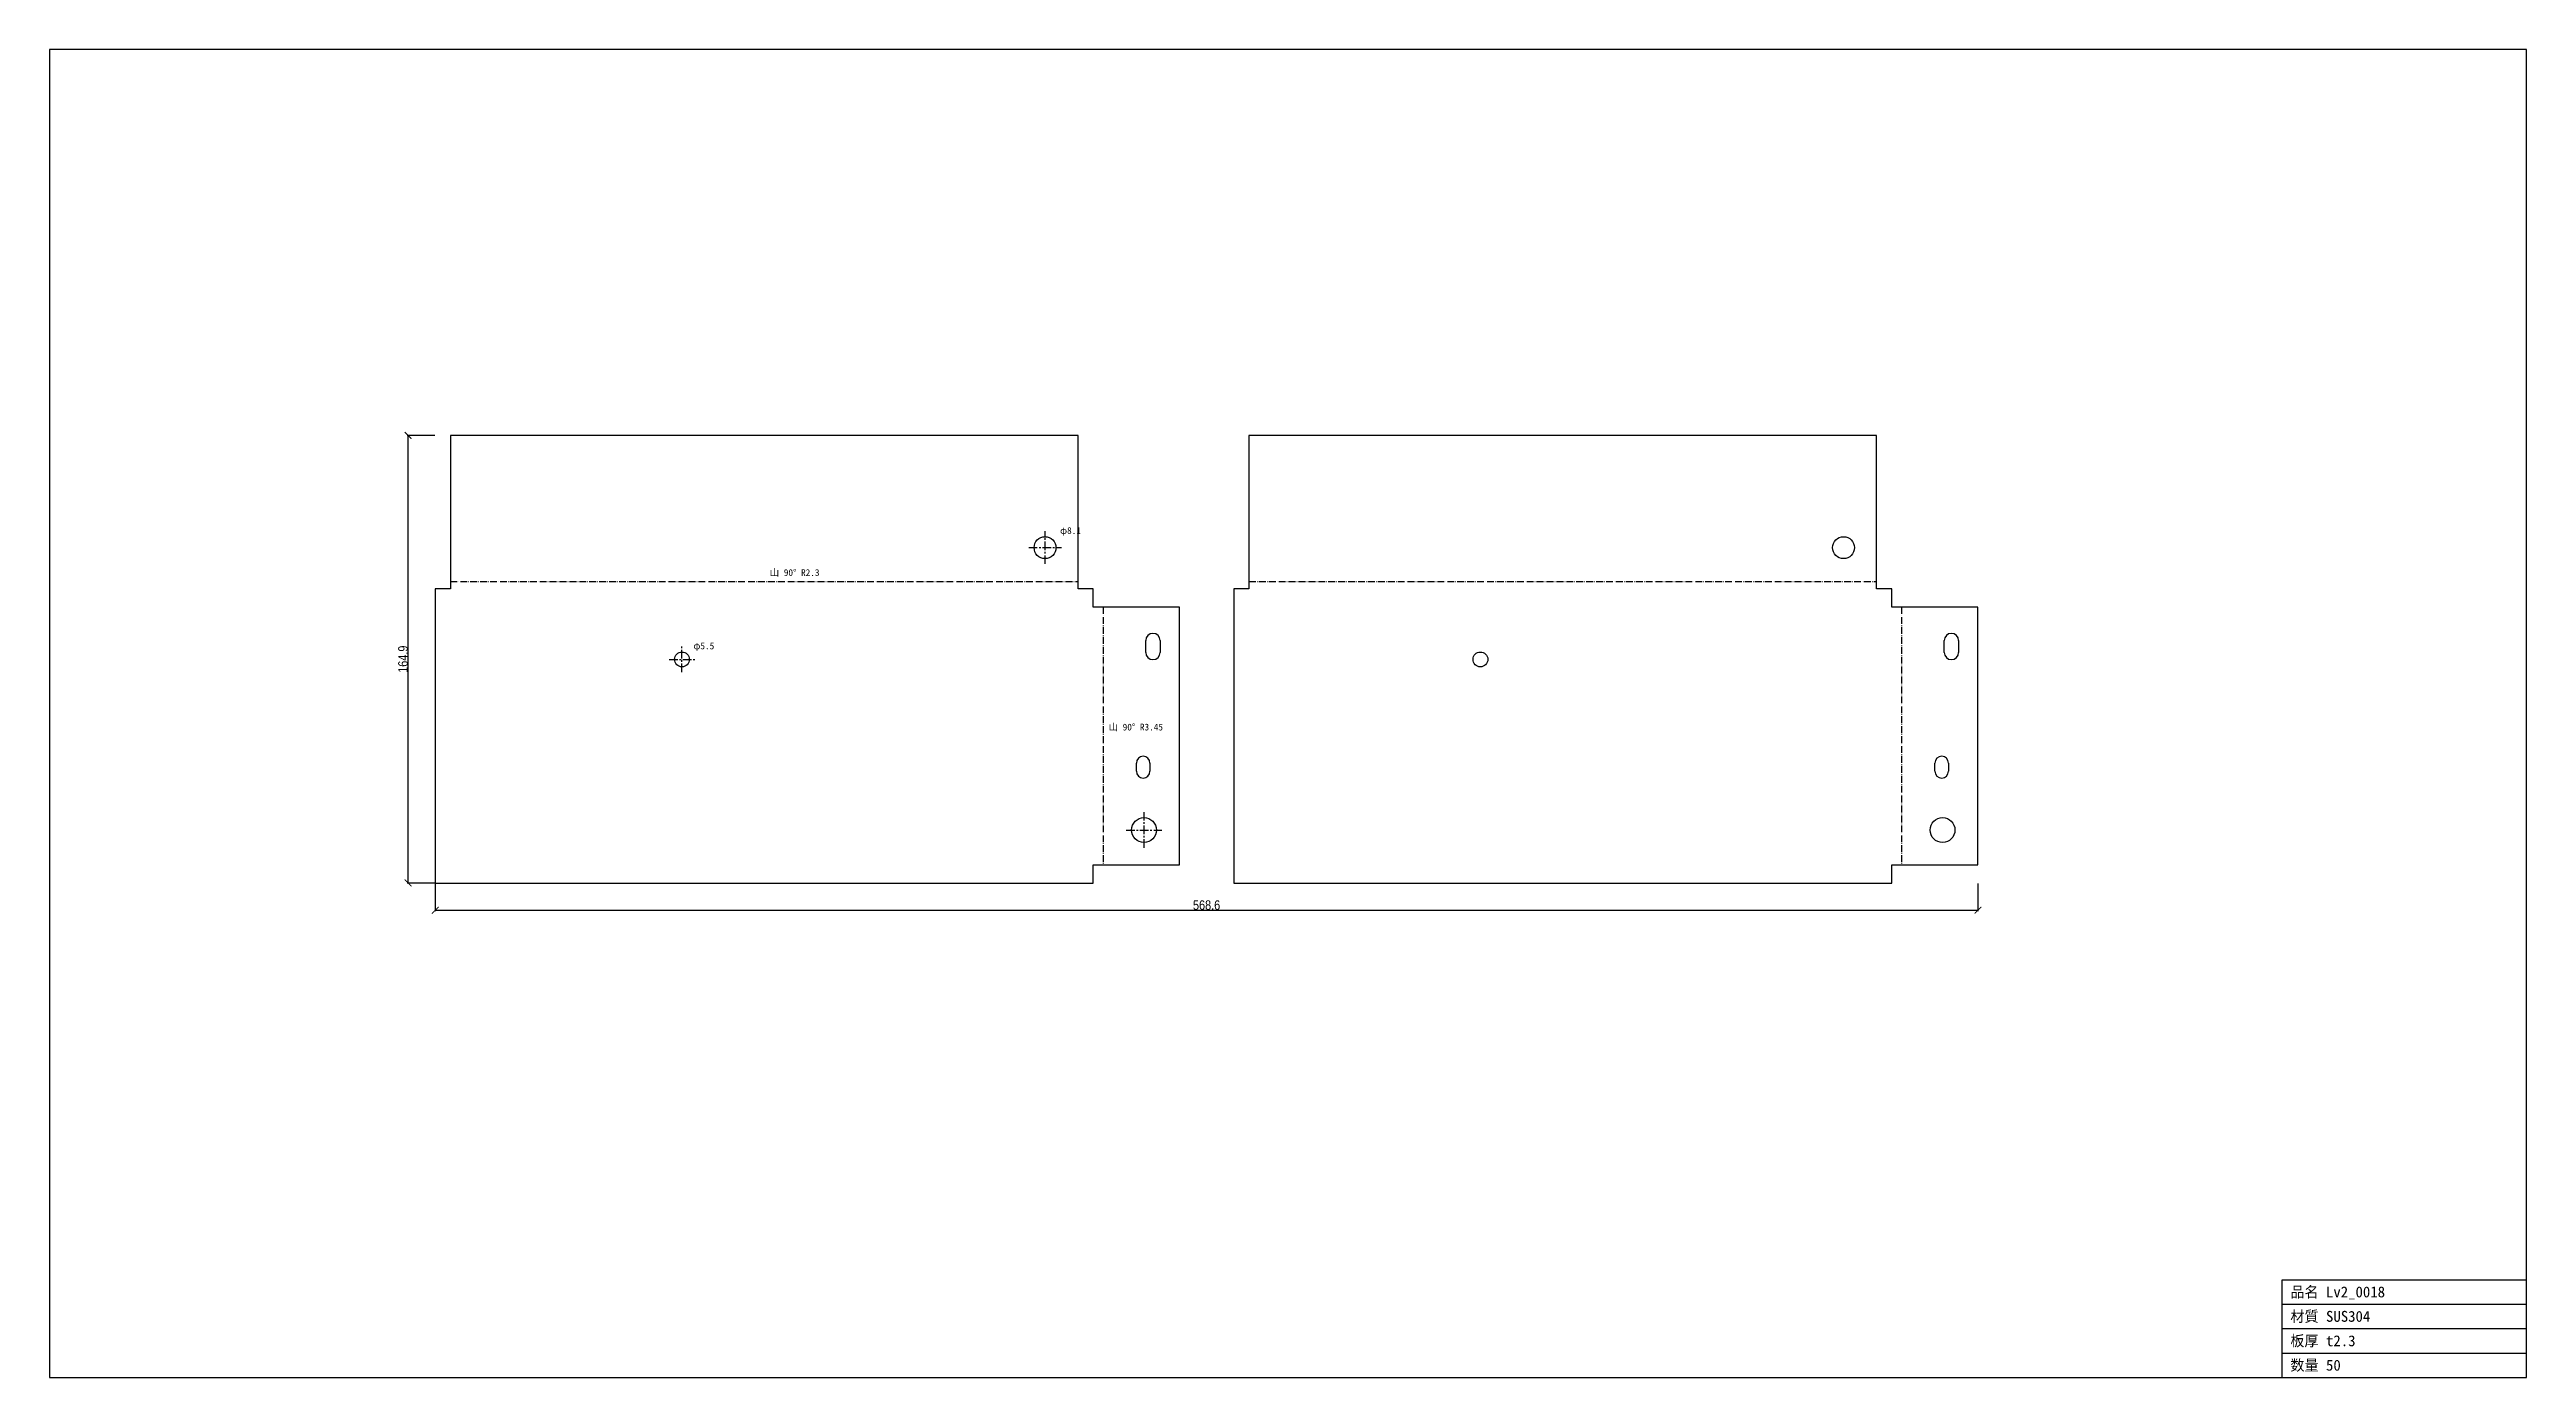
# Model space of a CAD drawing. Header units: millimetres. Extents: x -142 to 771, y -182 to 307.
import ezdxf

# ---------------------------------------------------------------- set-up
doc = ezdxf.new("R2010")
doc.units = ezdxf.units.MM
doc.linetypes.add('CENTER', pattern=[5.08, 3.175, -0.635, 0.635, -0.635])
doc.linetypes.add('DASHDOT', pattern=[3.556, 2.54, -0.508, 0, -0.508])
for name, color, linetype in [('BEND', 7, 'Continuous'), ('CENTER', 7, 'Continuous'), ('CUT', 7, 'Continuous'), ('DIM', 7, 'Continuous'), ('FRAME', 7, 'Continuous'), ('TEXT', 7, 'Continuous')]:
    doc.layers.add(name, color=color, linetype=linetype)
doc.styles.add('OpenSansCondensed-Light', font='OpenSansCondensed-Light.ttf')
doc.dimstyles.new('EZDXF', dxfattribs={"dimtxt": 0.25, "dimasz": 0.175, "dimexe": 0.375, "dimexo": 0.125, "dimgap": 0.1, "dimtad": 1, "dimlfac": 100, "dimzin": 12, "dimdsep": 46, "dimtxsty": 'OpenSansCondensed-Light', "dimblk": 'ARCHTICK', "dimcen": 2.5, "dimazin": 3, "dimtfac": 0.5, "dimtmove": 2, "dimatfit": 3})

# ---------------------------------------------------------------- blocks, each defined once
blk = doc.blocks.new('_ARCHTICK')
at = {"color": 0, "linetype": 'BYBLOCK', "const_width": 0.15}
blk.add_lwpolyline([(-0.5, -0.5), (0.5, 0.5)], dxfattribs=at)

msp = doc.modelspace()

# ---------------------------------------------------------------- linework, layer by layer
at = {"layer": 'BEND', "color": 4, "linetype": 'DASHDOT'}
for p, q in [((5.6, 111.11), (236.94, 111.11)), ((299.89, 111.11), (531.23, 111.11)), ((246.15, 101.65), (246.15, 6.75)), ((540.44, 101.65), (540.44, 6.75))]:
    msp.add_line(p, q, dxfattribs=at)
at = {"layer": 'CENTER', "color": 1, "linetype": 'CENTER'}
for p, q in [((224.75, 117.53), (224.75, 129.59)), ((218.72, 123.56), (230.78, 123.56)), ((86.18, 82.37), (95.65, 82.37)), ((90.92, 77.64), (90.92, 87.11)), ((254.63, 19.5), (267.8, 19.5)), ((261.22, 12.92), (261.22, 26.09))]:
    msp.add_line(p, q, dxfattribs=at)
at = {"layer": 'CUT'}
for p, q in [((236.94, 164.9), (5.6, 164.9)), ((5.6, 164.9), (5.6, 108.4)), ((236.94, 108.4), (236.94, 164.9)), ((531.23, 164.9), (299.89, 164.9)), ((299.89, 164.9), (299.89, 108.4)), ((531.23, 108.4), (531.23, 164.9)), ((5.6, 108.4), (0, 108.4)), ((0, 108.4), (0, 0)), ((242.54, 108.4), (236.94, 108.4)), ((242.54, 101.65), (242.54, 108.4)), ((274.29, 101.65), (242.54, 101.65)), ((274.29, 6.75), (274.29, 101.65)), ((299.89, 108.4), (294.29, 108.4)), ((294.29, 108.4), (294.29, 0)), ((536.83, 108.4), (531.23, 108.4)), ((536.83, 101.65), (536.83, 108.4)), ((568.57, 101.65), (536.83, 101.65)), ((568.57, 6.75), (568.57, 101.65)), ((261.87, 84.94), (261.87, 89.3)), ((267.16, 89.3), (267.16, 84.94)), ((556.15, 84.94), (556.15, 89.3)), ((561.44, 89.3), (561.44, 84.94)), ((258.41, 41.17), (258.41, 44.18)), ((263.42, 44.18), (263.42, 41.17)), ((552.69, 41.17), (552.69, 44.18)), ((557.7, 44.18), (557.7, 41.17)), ((0, 0), (242.54, 0)), ((242.54, 0), (242.54, 6.75)), ((242.54, 6.75), (274.29, 6.75)), ((294.29, 0), (536.83, 0)), ((536.83, 0), (536.83, 6.75)), ((536.83, 6.75), (568.57, 6.75))]:
    msp.add_line(p, q, dxfattribs=at)
for centre, radius in [((224.75, 123.56), 4.03), ((519.04, 123.56), 4.03), ((90.92, 82.37), 2.73), ((385.2, 82.37), 2.73), ((261.22, 19.5), 4.58), ((555.51, 19.5), 4.58)]:
    msp.add_circle(centre, radius, dxfattribs=at)
for centre, radius, start, end in [((264.51, 89.3), 2.65, 0, 180), ((558.8, 89.3), 2.65, 0, 180), ((264.51, 84.94), 2.65, 180, 0), ((558.8, 84.94), 2.65, 180, 0), ((260.91, 44.18), 2.5, 0, 180), ((555.2, 44.18), 2.5, 0, 180), ((260.91, 41.17), 2.5, 180, 0), ((555.2, 41.17), 2.5, 180, 0)]:
    msp.add_arc(centre, radius, start, end, dxfattribs=at)
at = {"layer": 'FRAME'}
for p, q in [((770.71, 307.05), (-142.14, 307.05)), ((-142.14, 307.05), (-142.14, -182.14)), ((770.71, -182.14), (770.71, 307.05)), ((680.71, -182.14), (680.71, -146.14)), ((680.71, -146.14), (770.71, -146.14)), ((680.71, -155.14), (770.71, -155.14)), ((680.71, -164.14), (770.71, -164.14)), ((680.71, -173.14), (770.71, -173.14)), ((-142.14, -182.14), (770.71, -182.14))]:
    msp.add_line(p, q, dxfattribs=at)

# ---------------------------------------------------------------- texts
at = {"layer": 'TEXT'}
for s, height, p in [('φ8.1', 2.5, (230.28, 128.59)), ('山 90° R2.3', 2.5, (123.27, 113.11)), ('φ5.5', 2.5, (95.15, 86.11)), ('山 90° R3.45', 2.5, (248.15, 56.2)), ('品名 Lv2_0018', 4, (683.71, -152.64)), ('材質 SUS304', 4, (683.71, -161.64)), ('板厚 t2.3', 4, (683.71, -170.64)), ('数量 50', 4, (683.71, -179.64))]:
    msp.add_text(s, height=height, dxfattribs=at).set_placement(p)

# ---------------------------------------------------------------- dimensions: what is measured, and where the dimension line sits
at = {"layer": 'DIM'}
msp.add_linear_dim(base=(-10, 0), p1=(0, 0), p2=(0, 164.9), angle=90, dimstyle='EZDXF', override={"dimtxt": 3.5, "dimasz": 2.5, "dimdec": 1, "dimlfac": 1}, dxfattribs=at).render()
msp.add_linear_dim(base=(0, -10), p1=(0, 0), p2=(568.57, 0), dimstyle='EZDXF', override={"dimtxt": 3.5, "dimasz": 2.5, "dimdec": 1, "dimlfac": 1}, dxfattribs=at).render()

doc.saveas('drawing.dxf')
